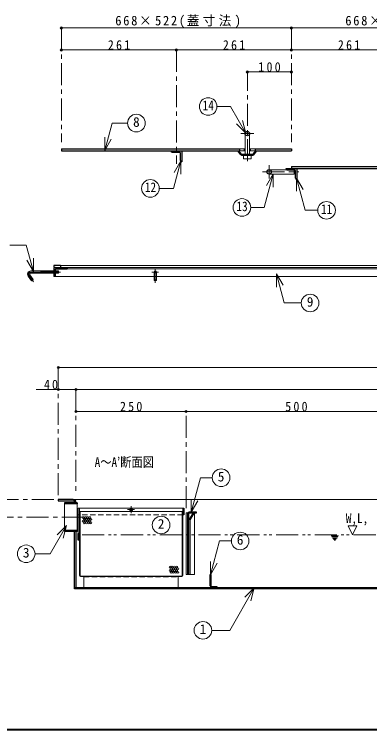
# Model space of a CAD drawing. Units: millimetres at full size, sheet at 1:10. Extents: x -2125 to 1925, y -1405 to 1405.
# Drawn here: x -1238 to -431, y -1405 to 221 of the extents above; entities that cross this region are included whole.
import ezdxf
from ezdxf.enums import TextEntityAlignment as Align

# ---------------------------------------------------------------- set-up
doc = ezdxf.new("R2010")
doc.units = ezdxf.units.MM
doc.header["$LTSCALE"] = 10
doc.header["$PDMODE"] = 32
doc.header["$PDSIZE"] = 5
for name, pattern in [('CHAIN1', [8, 5, -1, 1, -1]), ('DASHED1', [1.8, 1.2, -0.6]), ('DOUBLE_CHAIN1', [8.8, 5, -1, 0.6, -0.6, 0.6, -1])]:
    doc.linetypes.add(name, pattern=pattern)
doc.layers.add('0-A', color=4, linetype='Continuous', lineweight=9)
doc.styles.add('ＭＳ ゴシック', font='')
doc.styles.get('ＭＳ ゴシック').set_extended_font_data('MS Gothic')

msp = doc.modelspace()

# ---------------------------------------------------------------- linework, layer by layer
at = {"layer": '0-A', "linetype": 'CHAIN1'}
for p, q in [((-1130.8, 189.52), (-1130.8, -69.98)), ((-608.8, 189.52), (-608.8, -69.98)), ((-869.8, 139.52), (-869.8, -119.48)), ((-708.8, -112.98), (-708.8, 89.52)), ((-723.8, -50.48), (-693.8, -50.48)), ((-659.3, -122.48), (-659.3, -152.48)), ((-674.3, -137.48), (-592.3, -137.48)), ((-917.8, -357.48), (-917.8, -389.91)), ((-1204.29, -372.85), (-1193.98, -387.57)), ((-1200.19, -364.98), (-1132.69, -364.98)), ((-910.3, -364.98), (-925.3, -364.98)), ((-1137.8, -581.98), (-1137.8, -871.98)), ((-1097.8, -631.98), (-1097.8, -871.98)), ((-847.8, -901.98), (-847.8, -681.98)), ((-1147.8, -881.98), (-1287.8, -881.98)), ((-980.55, -904.98), (-964.55, -904.98)), ((-972.55, -896.98), (-972.55, -912.98)), ((-1079.8, -921.98), (-1287.8, -921.98))]:
    msp.add_line(p, q, dxfattribs=at)
at = {"layer": '0-A'}
for p, q in [((-608.8, 189.52), (-1130.8, 189.52)), ((-86.8, 189.52), (-608.8, 189.52)), ((-1130.8, 139.52), (-869.8, 139.52)), ((-869.8, 139.52), (-608.8, 139.52)), ((-608.8, 139.52), (-347.8, 139.52)), ((-608.8, 89.52), (-708.8, 89.52)), ((-713.8, -84.98), (-715.8, -84.98)), ((-713.8, -89.48), (-715.8, -89.48)), ((-701.8, -84.98), (-703.8, -84.98)), ((-701.8, -89.48), (-703.8, -89.48)), ((437.2, -349.98), (-1132.8, -349.98)), ((-1177.69, -367.48), (-1177.69, -362.48)), ((-1176.82, -362.48), (-1177.23, -367.48)), ((-1175.82, -362.48), (-1176.23, -367.48)), ((-1174.82, -362.48), (-1175.23, -367.48)), ((-1173.81, -362.48), (-1174.22, -367.48)), ((-1172.81, -362.48), (-1173.22, -367.48)), ((-1171.81, -362.48), (-1172.22, -367.48)), ((-1170.8, -362.48), (-1171.21, -367.48)), ((-1169.8, -362.48), (-1170.21, -367.48)), ((-1168.8, -362.48), (-1169.21, -367.48)), ((-1167.79, -362.48), (-1168.2, -367.48)), ((-1166.79, -362.48), (-1167.2, -367.48)), ((-1165.79, -362.48), (-1166.2, -367.48)), ((-1164.78, -362.48), (-1165.19, -367.48)), ((-1163.78, -362.48), (-1164.19, -367.48)), ((-1162.78, -362.48), (-1163.19, -367.48)), ((-1161.77, -362.48), (-1162.18, -367.48)), ((-1160.77, -362.48), (-1161.18, -367.48)), ((-1159.77, -362.48), (-1160.18, -367.48)), ((-1158.76, -362.48), (-1159.17, -367.48)), ((-1157.76, -362.48), (-1158.17, -367.48)), ((-1156.76, -362.48), (-1157.17, -367.48)), ((-1155.75, -362.48), (-1156.16, -367.48)), ((-1154.75, -362.48), (-1155.16, -367.48)), ((-1153.75, -362.48), (-1154.16, -367.48)), ((-1152.74, -362.48), (-1153.15, -367.48)), ((-1151.74, -362.48), (-1152.15, -367.48)), ((-1150.74, -362.48), (-1151.15, -367.48)), ((-1149.73, -362.48), (-1150.14, -367.48)), ((-1148.73, -362.48), (-1149.14, -367.48)), ((-1147.8, -363.31), (-1148.14, -367.48)), ((-1144.72, -362.48), (-1144.8, -363.44)), ((-1143.71, -362.48), (-1144.12, -367.48)), ((-1142.71, -362.48), (-1143.12, -367.48)), ((-1141.71, -362.48), (-1142.12, -367.48)), ((-1140.7, -362.48), (-1141.11, -367.48)), ((-1139.7, -362.48), (-1140.11, -367.48)), ((-1138.7, -362.48), (-1139.11, -367.48)), ((-1137.69, -362.48), (-1138.1, -367.48)), ((242.2, -374.98), (-1144.8, -374.98)), ((-920.3, -374.98), (-920.3, -383.48)), ((-915.3, -374.98), (-915.3, -383.48)), ((-1137.8, -581.98), (442.2, -581.98)), ((-1187.8, -631.98), (-1097.8, -631.98)), ((402.2, -631.98), (-1097.8, -631.98)), ((-1097.8, -681.98), (-847.8, -681.98)), ((-847.8, -681.98), (-347.8, -681.98)), ((408.2, -881.98), (-1103.8, -881.98)), ((-855.55, -901.98), (-1089.55, -901.98)), ((-1088.55, -909.48), (-856.55, -909.48)), ((-844.8, -911.98), (-843.64, -911.98)), ((-829.05, -911.98), (-829.05, -1051.98)), ((-480.31, -942.03), (-470.31, -962.03)), ((-460.31, -942.03), (-480.31, -942.03)), ((-470.31, -962.03), (-460.31, -942.03)), ((-844.8, -1051.98), (-844.05, -1051.98)), ((-841.8, -1051.98), (-842.55, -1051.98)), ((-838.8, -1051.98), (-829.05, -1051.98))]:
    msp.add_line(p, q, dxfattribs=at)
at = {"layer": '0-A', "color": 7, "lineweight": 18}
for p, q in [((-1032.57, -88.87), (-1015.9, -26.65)), ((-1015.9, -26.65), (-980.56, -26.65)), ((-711.94, -49.64), (-733.16, -28.43)), ((-711.94, -49.64), (-719.71, -20.66)), ((-1032.57, -88.87), (-1032.57, -58.87)), ((-1032.57, -88.87), (-1017.57, -62.89)), ((-713.8, -50.48), (-713.8, -97.98)), ((-703.8, -50.48), (-703.8, -97.98)), ((-726.8, -89.48), (-715.8, -89.48)), ((-690.8, -89.48), (-701.8, -89.48)), ((-859.78, -112.64), (-876.48, -174.97)), ((-859.78, -112.64), (-874.78, -138.62)), ((-859.78, -112.64), (-859.78, -142.64)), ((-717.8, -100.48), (-699.8, -100.48)), ((-717.8, -107.48), (-717.8, -100.48)), ((-717.8, -107.48), (-699.8, -107.48)), ((-717.8, -107.48), (-712.8, -107.98)), ((-713.8, -99.48), (-713.8, -100.08)), ((-712.8, -99.98), (-704.8, -99.98)), ((-712.8, -107.98), (-708.8, -107.48)), ((-704.8, -99.98), (-708.8, -100.48)), ((-708.8, -100.48), (-708.8, -107.48)), ((-708.8, -107.48), (-704.8, -107.98)), ((-699.8, -100.48), (-704.8, -99.98)), ((-703.8, -99.48), (-703.8, -100.08)), ((-699.8, -107.48), (-699.8, -100.48)), ((-650.36, -142.09), (-670.79, -218.33)), ((-650.36, -142.09), (-665.36, -168.07)), ((-659.3, -132.48), (-618.3, -132.48)), ((-650.36, -142.09), (-650.36, -172.09)), ((-597.47, -151.39), (-597.47, -181.39)), ((-597.47, -151.39), (-582.47, -177.37)), ((-908.85, -174.97), (-876.48, -174.97)), ((-701.06, -218.33), (-670.79, -218.33)), ((-1247.62, -303.72), (-1210.44, -303.72)), ((-1194.37, -363.7), (-1210.44, -303.72)), ((-1194.37, -363.7), (-1209.37, -337.72)), ((-1194.37, -363.7), (-1194.37, -333.7)), ((-1117.8, -354.98), (422.2, -354.98)), ((-1202.24, -371.42), (-1194.8, -382.04)), ((-1200.19, -362.48), (-1147.8, -362.48)), ((-1200.19, -367.48), (-1147.8, -367.48)), ((-1144.8, -362.48), (-1137.69, -362.48)), ((-1144.8, -367.48), (-1137.69, -367.48)), ((-1137.69, -367.48), (-1137.69, -362.48)), ((-1117.8, -357.98), (422.2, -357.98)), ((-642.65, -369.25), (-627.65, -395.23)), ((-642.65, -369.25), (-642.65, -399.25)), ((-642.65, -369.25), (-624.94, -435.34)), ((-1206.33, -374.28), (-1198.89, -384.91)), ((-1194.8, -382.04), (-1198.89, -384.91)), ((-624.94, -435.34), (-586.35, -435.34)), ((-836.27, -911.07), (-815.21, -832.46)), ((-815.21, -832.46), (-788.31, -832.46)), ((-1123.8, -891.73), (-1123.8, -952.23)), ((-1094.8, -952.23), (-1094.8, -891.73)), ((-836.27, -911.07), (-836.27, -881.07)), ((-836.27, -911.07), (-821.27, -885.09)), ((-1092.55, -901.98), (-1089.55, -901.98)), ((-1092.55, -958.98), (-1092.55, -901.98)), ((-1089.55, -958.98), (-1089.55, -901.98)), ((-1089.55, -909.48), (-1088.55, -909.48)), ((-1088.55, -1054.98), (-1088.55, -909.48)), ((-856.55, -909.48), (-855.55, -909.48)), ((-856.55, -909.48), (-856.55, -1054.98)), ((-855.55, -916.98), (-855.55, -1054.98)), ((-847.8, -911.98), (-844.8, -911.98)), ((-847.8, -1051.98), (-847.8, -911.98)), ((-844.8, -911.98), (-844.8, -1051.98)), ((-840.99, -927.59), (-831.98, -911.98)), ((-1119.18, -940.8), (-1156.42, -1005.3)), ((-1119.18, -940.8), (-1140.39, -962.01)), ((-1119.18, -940.8), (-1126.94, -969.78)), ((-841.8, -1051.98), (-841.8, -930.59)), ((-838.8, -929.79), (-838.8, -1051.98)), ((-1089.55, -1054.98), (-1089.55, -973.98)), ((-792.33, -1052.77), (-771.8, -976.13)), ((-771.8, -976.13), (-745.12, -976.13)), ((-1156.42, -1005.3), (-1190.64, -1005.3)), ((-792.33, -1052.77), (-792.33, -1022.77)), ((-792.33, -1052.77), (-777.33, -1026.79)), ((-1087.55, -1055.98), (-857.55, -1055.98)), ((-844.8, -1051.98), (-847.8, -1051.98)), ((-841.8, -1051.98), (-838.8, -1051.98)), ((-857.55, -1056.98), (-1087.55, -1056.98)), ((-1079.55, -1081.98), (-1079.55, -1056.98)), ((-865.55, -1056.98), (-865.55, -1081.98)), ((-693.31, -1082.91), (-748.91, -1179.21)), ((-693.31, -1082.91), (-714.52, -1104.12)), ((-693.31, -1082.91), (-701.08, -1111.89)), ((-748.91, -1179.21), (-789.56, -1179.21))]:
    msp.add_line(p, q, dxfattribs=at)
at = {"layer": '0-A', "color": 5, "lineweight": 25}
for p, q in [((-1130.8, -84.98), (-1130.8, -89.48)), ((-1130.8, -84.98), (-726.8, -84.98)), ((-1130.8, -89.48), (-726.8, -89.48)), ((-879.3, -92.48), (-863.3, -92.48)), ((-860.3, -111.48), (-860.3, -95.48)), ((-857.3, -89.48), (-857.3, -114.48)), ((-723.2, -98.36), (-730.3, -89.48)), ((-722.03, -97.42), (-728.38, -89.48)), ((-726.8, -84.98), (-726.8, -89.48)), ((-695.57, -97.42), (-689.22, -89.48)), ((-694.4, -98.36), (-687.3, -89.48)), ((-690.8, -84.98), (-608.8, -84.98)), ((-608.8, -84.98), (-608.8, -89.48)), ((-696.74, -97.98), (-720.85, -97.98)), ((-720.85, -99.48), (-696.74, -99.48)), ((-621.3, -129.48), (-86.8, -129.48)), ((-608.8, -124.98), (-86.8, -124.98)), ((-608.8, -124.98), (-608.8, -129.48)), ((-596.3, -129.48), (-596.3, -154.48)), ((-618.3, -132.48), (-602.3, -132.48)), ((-599.3, -151.48), (-599.3, -135.48)), ((-1147.8, -349.98), (-1147.8, -354.98)), ((-1132.8, -349.98), (-1147.8, -349.98)), ((-1147.8, -354.98), (-1117.8, -354.98)), ((-1132.8, -349.98), (-1132.8, -354.98)), ((-1117.8, -354.98), (-1117.8, -357.98)), ((-1147.8, -357.98), (-1147.8, -374.98)), ((-1144.8, -358.98), (-1144.8, -374.98)), ((-1143.8, -357.98), (-1117.8, -357.98)), ((-1144.8, -374.98), (-1147.8, -374.98)), ((-1137.8, -881.98), (-1137.8, -884.98)), ((-1103.8, -881.98), (-1137.8, -881.98)), ((-1137.8, -884.98), (-1103.8, -884.98)), ((-1123.8, -889.48), (-1123.8, -891.73)), ((-1094.8, -889.48), (-1123.8, -889.48)), ((-1100.8, -887.98), (-1100.8, -889.48)), ((-1097.8, -889.48), (-1097.8, -887.98)), ((-855.55, -901.98), (-855.55, -916.98)), ((-844.05, -1051.98), (-844.05, -913.48)), ((-842.55, -913.48), (-842.55, -1051.98)), ((-841.11, -911.98), (-824.05, -911.98)), ((-824.05, -910.48), (-841.05, -910.48)), ((-824.05, -911.98), (-824.05, -910.48)), ((-1123.8, -952.23), (-1123.8, -954.48)), ((-1094.8, -952.23), (-1123.8, -952.23)), ((-1094.8, -954.48), (-1123.8, -954.48)), ((-1100.8, -1084.98), (-1100.8, -954.48)), ((-1097.8, -954.48), (-1097.8, -1081.98)), ((-1094.8, -952.23), (-1094.8, -954.48)), ((-1092.55, -958.98), (-1089.55, -958.98)), ((-1092.55, -973.98), (-1092.55, -958.98)), ((-1089.55, -973.98), (-1089.55, -958.98)), ((-1089.55, -973.98), (-1092.55, -973.98)), ((-842.55, -1051.98), (-844.05, -1051.98)), ((-1100.8, -1081.98), (405.2, -1081.98)), ((-789.3, -1079.98), (-778.3, -1079.98)), ((-778.3, -1079.98), (-778.3, -1081.98))]:
    msp.add_line(p, q, dxfattribs=at)
at = {"layer": '0-A', "linetype": 'DASHED1'}
for p, q in [((-714.8, -97.98), (-714.8, -99.48)), ((-713.8, -97.98), (-713.8, -99.48)), ((-703.8, -97.98), (-703.8, -99.48)), ((-702.8, -97.98), (-702.8, -99.48)), ((-920.3, -374.98), (-920.3, -364.98)), ((-915.3, -374.98), (-915.3, -364.98)), ((-855.55, -916.98), (-1092.55, -916.98)), ((-1079.55, -1057.98), (-865.55, -1057.98))]:
    msp.add_line(p, q, dxfattribs=at)
at = {"layer": '0-A', "linetype": 'DOUBLE_CHAIN1'}
for p, q in [((-1083.55, -961.98), (237.2, -961.98)), ((-501.88, -964.53), (-518.75, -964.53)), ((-517.06, -967.03), (-503.57, -967.03)), ((-505.26, -969.53), (-515.37, -969.53)), ((-513.69, -972.03), (-506.94, -972.03)), ((-508.63, -974.53), (-512, -974.53))]:
    msp.add_line(p, q, dxfattribs=at)
at = {"layer": '0-A', "color": 1, "lineweight": 40}
msp.add_line((1925.2, -1404.98), (-2124.8, -1404.98), dxfattribs=at)
at = {"layer": '0-A', "color": 7, "lineweight": 18}
for points in [[(-711.94, -49.64), (-746.98, 11.05), (-777.74, 11.05)], [(-726.8, -84.98), (-715.8, -84.98), (-715.8, -89.48)], [(-690.8, -84.98), (-701.8, -84.98), (-701.8, -89.48)], [(-708.8, -100.48), (-712.8, -99.98), (-717.8, -100.48)], [(-712.8, -107.98), (-704.8, -107.98), (-699.8, -107.48)], [(-659.3, -142.48), (-602.3, -142.48), (-602.3, -132.48)], [(-597.47, -151.39), (-577.8, -224.81), (-549.03, -224.81)], [(-831.98, -911.98), (-829.73, -913.28), (-838.39, -928.29)]]:
    msp.add_lwpolyline(points, dxfattribs=at)
at = {"layer": '0-A', "color": 5, "lineweight": 25}
for points in [[(-690.8, -84.98), (-690.8, -89.48), (-608.8, -89.48)], [(-1094.8, -889.48), (-1094.8, -891.73), (-1123.8, -891.73)], [(-855.55, -901.98), (-852.55, -901.98), (-852.55, -916.98), (-855.55, -916.98)], [(405.2, -1022.48), (405.2, -1084.98), (-1100.8, -1084.98)], [(-793.3, -1077.98), (-793.3, -1051.98), (-791.3, -1051.98), (-791.3, -1077.98)]]:
    msp.add_lwpolyline(points, dxfattribs=at)
at = {"layer": '0-A', "color": 7, "lineweight": 18}
for centre in [(-797.74, 11.05), (-960.56, -26.65), (-928.85, -174.97), (-721.06, -218.33), (-529.03, -224.81), (-566.35, -435.34), (-768.31, -832.46), (-904.51, -939.85), (-725.12, -976.13), (-1210.64, -1005.3), (-809.56, -1179.21)]:
    msp.add_circle(centre, 20, dxfattribs=at)
at = {"layer": '0-A', "color": 5, "lineweight": 25}
for centre, radius in [((-708.8, -50.48), 5), ((-659.3, -137.48), 5), ((-972.55, -904.98), 3)]:
    msp.add_circle(centre, radius, dxfattribs=at)
at = {"layer": '0-A'}
for centre, radius in [((-917.8, -364.98), 2.5), ((-1081.29, -923.04), 2), ((-1078.79, -927.04), 2), ((-1076.29, -923.04), 2), ((-1073.79, -927.04), 2), ((-1071.29, -923.04), 2), ((-1068.79, -927.04), 2), ((-1066.29, -923.04), 2), ((-1063.79, -927.04), 2), ((-1081.29, -931.04), 2), ((-1078.79, -935.04), 2), ((-1076.29, -931.04), 2), ((-1073.79, -935.04), 2), ((-1071.29, -931.04), 2), ((-1068.79, -935.04), 2), ((-1066.29, -931.04), 2), ((-1063.79, -935.04), 2), ((-884.08, -1035.5), 2), ((-881.58, -1039.5), 2), ((-879.08, -1035.5), 2), ((-876.58, -1039.5), 2), ((-874.08, -1035.5), 2), ((-871.58, -1039.5), 2), ((-869.08, -1035.5), 2), ((-866.58, -1039.5), 2), ((-884.08, -1043.5), 2), ((-881.58, -1047.5), 2), ((-879.08, -1043.5), 2), ((-876.58, -1047.5), 2), ((-874.08, -1043.5), 2), ((-871.58, -1047.5), 2), ((-869.08, -1043.5), 2), ((-866.58, -1047.5), 2)]:
    msp.add_circle(centre, radius, dxfattribs=at)
at = {"layer": '0-A', "color": 5, "lineweight": 25}
for centre, radius, start, end in [((-879.3, -89.48), 3, 180, 270), ((-863.3, -95.48), 3, 0, 90), ((-720.85, -96.48), 1.5, 218.65981, 270), ((-696.74, -96.48), 1.5, 270, 321.34019), ((-857.3, -111.48), 3, 180, 270), ((-720.85, -96.48), 3, 218.65981, 270), ((-696.74, -96.48), 3, 270, 321.34019), ((-618.3, -129.48), 3, 180, 270), ((-602.3, -135.48), 3, 0, 90), ((-596.3, -151.48), 3, 180, 270), ((-1144.8, -357.98), 3, 90, 180), ((-1143.8, -358.98), 1, 90, 180), ((-1103.8, -887.98), 6, 0, 90), ((-1103.8, -887.98), 3, 0, 90), ((-841.05, -913.48), 3, 92.27697, 180), ((-841.05, -913.48), 1.5, 92.27697, 180), ((-789.3, -1077.98), 4, 180, 270), ((-789.3, -1077.98), 2, 180, 270)]:
    msp.add_arc(centre, radius, start, end, dxfattribs=at)
at = {"layer": '0-A', "color": 7, "lineweight": 18}
for centre, radius, start, end in [((-1200.19, -369.98), 7.5, 90, 215), ((-1200.19, -369.98), 2.5, 90, 215), ((-841.05, -913.48), 3, 90, 92.27697), ((-835.8, -930.59), 6, 150, 180), ((-835.8, -929.79), 3, 150, 180), ((-1087.55, -1054.98), 2, 180, 270), ((-1087.55, -1054.98), 1, 180, 270), ((-857.55, -1054.98), 1, 270, 0), ((-857.55, -1054.98), 2, 270, 0)]:
    msp.add_arc(centre, radius, start, end, dxfattribs=at)
at = {"layer": '0-A', "linetype": 'CHAIN1'}
msp.add_arc((-1200.19, -369.98), 5, 90, 215, dxfattribs=at)
at = {"layer": '0-A'}
msp.add_ellipse((-917.8, -383.47), major_axis=(2.5, 0), ratio=0.57, dxfattribs=at)
for p in [(-1130.8, 189.52), (-608.8, 189.52), (-1130.8, 139.52), (-869.8, 139.52), (-608.8, 139.52), (-708.8, 89.52), (-608.8, 89.52), (-1137.8, -581.98), (-1137.8, -631.98), (-1097.8, -631.98), (-1097.8, -681.98), (-847.8, -681.98)]:
    msp.add_point(p, dxfattribs=at)

# ---------------------------------------------------------------- texts
at = {"layer": '0-A', "color": 7, "style": 'ＭＳ ゴシック', "width": 0.85}
for s, p in [('14', (-810.24, -3.95)), ('12', (-941.35, -189.97)), ('13', (-733.56, -233.33)), ('11', (-541.53, -239.81)), ('A～A’断面図', (-1055.3, -814.48)), ('W,L,', (-485.31, -942.03))]:
    msp.add_text(s, height=21.99, dxfattribs=at).set_placement(p, align=Align.BOTTOM_LEFT)
at = {"layer": '0-A', "color": 7, "style": 'ＭＳ ゴシック'}
for s, p in [('8', (-968.06, -41.65)), ('9', (-573.85, -450.34)), ('5', (-775.81, -847.46)), ('2', (-912.01, -954.85)), ('6', (-732.62, -991.13)), ('3', (-1218.14, -1020.3)), ('1', (-817.06, -1194.21))]:
    msp.add_text(s, height=21.99, dxfattribs=at).set_placement(p, align=Align.BOTTOM_LEFT)
at = {"layer": '0-A', "color": 7, "char_height": 21.99, "attachment_point": 7, "style": 'ＭＳ ゴシック'}
for s, insert in [('\\T1.27;\\W0.95;668×522(蓋寸法)', (-1008.55, 189.52)), ('\\T1.27;\\W0.95;668×522(蓋寸法)', (-486.55, 189.52)), ('\\T1.38;\\W0.9;261', (-1025.3, 139.52)), ('\\T1.38;\\W0.9;261', (-764.3, 139.52)), ('\\T1.38;\\W0.9;261', (-503.3, 139.52)), ('\\T1.38;\\W0.9;100', (-683.8, 89.52)), ('\\T1.36;\\W0.9;40', (-1170.3, -631.98)), ('\\T1.38;\\W0.9;250', (-997.8, -681.98)), ('\\T1.38;\\W0.9;500', (-622.8, -681.98))]:
    msp.add_mtext(s, dxfattribs=dict(at, insert=insert))

doc.saveas('drawing.dxf')
